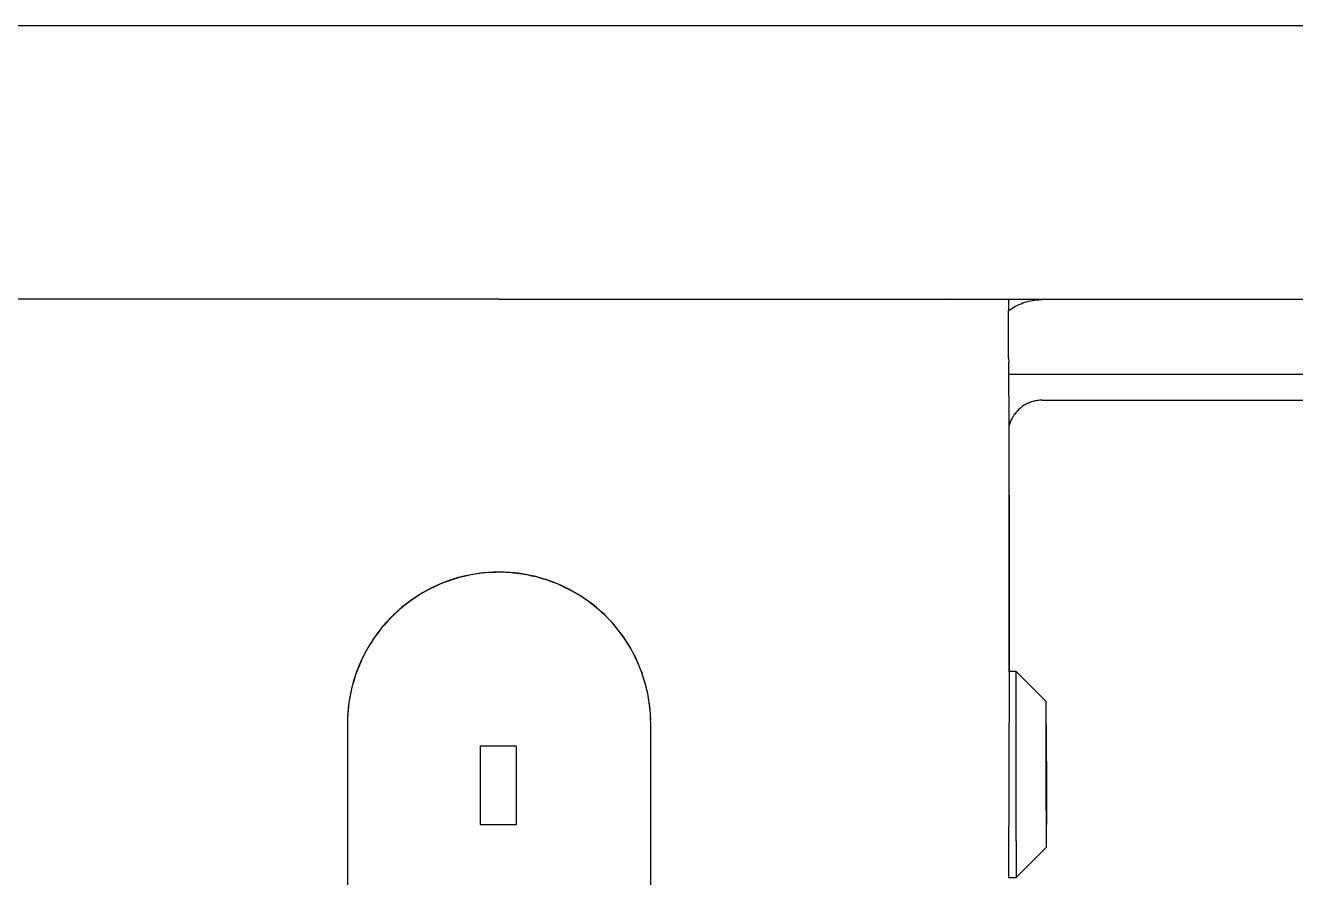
# Model space of a CAD drawing. Header units: millimetres. Extents: x 430 to 4403, y -1522 to 1254.
# Drawn here: x 1159.4 to 1368.8, y 476.9 to 617.4 of the extents above; entities that cross this region are included whole.
import ezdxf

# ---------------------------------------------------------------- set-up
doc = ezdxf.new("R2010")
doc.units = ezdxf.units.MM
doc.header["$MEASUREMENT"] = 0
doc.layers.add('Domyślny', color=7, linetype='Continuous', true_color=0x000000)
doc.layers.add('Utwórz2D linie widoczne', color=7, linetype='Continuous', true_color=0x000000)

msp = doc.modelspace()

# ---------------------------------------------------------------- linework, layer by layer
at = {"layer": 'Domyślny'}
for p, q in [((1437.44, 559.84), (1321.5, 559.84)), ((1321.59, 510.92), (1321.5, 476.92))]:
    msp.add_line(p, q, dxfattribs=at)
at = {"layer": 'Utwórz2D linie widoczne'}
for p, q in [((971, 617.38), (1237.5, 617.36)), ((1237.5, 617.36), (1504, 617.34)), ((1237.5, 572.28), (971, 572.29)), ((1237.5, 572.28), (1504, 572.29)), ((1237.5, 572.27), (1237.5, 572.28)), ((1321.5, 572.19), (1311.9, 572.27)), ((1321.5, 572.19), (1321.5, 570.38)), ((1323.85, 571.63), (1324.16, 571.74)), ((1324.16, 571.74), (1324.48, 571.83)), ((1324.48, 571.83), (1324.8, 571.92)), ((1324.8, 571.92), (1325.12, 571.99)), ((1325.12, 571.99), (1325.45, 572.05)), ((1325.45, 572.05), (1325.78, 572.11)), ((1325.78, 572.11), (1326.11, 572.15)), ((1326.11, 572.15), (1326.44, 572.17)), ((1326.44, 572.17), (1326.77, 572.19)), ((1326.77, 572.19), (1327.1, 572.2)), ((1321.5, 570.39), (1321.78, 570.58)), ((1321.5, 562.59), (1321.5, 570.38)), ((1321.78, 570.58), (1322.06, 570.76)), ((1322.06, 570.76), (1322.34, 570.93)), ((1322.34, 570.93), (1322.63, 571.09)), ((1322.63, 571.09), (1322.93, 571.24)), ((1322.93, 571.24), (1323.23, 571.38)), ((1323.23, 571.38), (1323.54, 571.51)), ((1323.54, 571.51), (1323.85, 571.63)), ((1321.5, 562.59), (1321.51, 561.83)), ((1321.59, 550.75), (1321.51, 561.83)), ((1324.39, 554.96), (1324.22, 554.87)), ((1324.57, 555.05), (1324.39, 554.96)), ((1324.74, 555.13), (1324.57, 555.05)), ((1324.92, 555.2), (1324.74, 555.13)), ((1325.1, 555.27), (1324.92, 555.2)), ((1325.29, 555.34), (1325.1, 555.27)), ((1325.47, 555.39), (1325.29, 555.34)), ((1325.66, 555.44), (1325.47, 555.39)), ((1325.85, 555.49), (1325.66, 555.44)), ((1326.04, 555.52), (1325.85, 555.49)), ((1326.23, 555.55), (1326.04, 555.52)), ((1326.43, 555.58), (1326.23, 555.55)), ((1326.62, 555.59), (1326.43, 555.58)), ((1326.81, 555.6), (1326.62, 555.59)), ((1327.01, 555.61), (1326.81, 555.6)), ((1327.01, 555.61), (1427.41, 555.61)), ((1322.18, 552.84), (1322.08, 552.67)), ((1322.28, 553), (1322.18, 552.84)), ((1322.38, 553.17), (1322.28, 553)), ((1322.5, 553.32), (1322.38, 553.17)), ((1322.61, 553.48), (1322.5, 553.32)), ((1322.74, 553.63), (1322.61, 553.48)), ((1322.86, 553.77), (1322.74, 553.63)), ((1323, 553.92), (1322.86, 553.77)), ((1323.14, 554.05), (1323, 553.92)), ((1323.28, 554.19), (1323.14, 554.05)), ((1323.43, 554.31), (1323.28, 554.19)), ((1323.58, 554.43), (1323.43, 554.31)), ((1323.73, 554.55), (1323.58, 554.43)), ((1323.89, 554.66), (1323.73, 554.55)), ((1324.06, 554.77), (1323.89, 554.66)), ((1324.22, 554.87), (1324.06, 554.77)), ((1321.64, 551.59), (1321.58, 551.4)), ((1321.6, 550), (1321.59, 550.75)), ((1321.59, 539.95), (1321.59, 550.75)), ((1321.69, 551.78), (1321.64, 551.59)), ((1321.76, 551.96), (1321.69, 551.78)), ((1321.83, 552.14), (1321.76, 551.96)), ((1321.91, 552.32), (1321.83, 552.14)), ((1321.99, 552.49), (1321.91, 552.32)), ((1322.08, 552.67), (1321.99, 552.49)), ((1321.59, 510.92), (1321.6, 550)), ((1321.59, 539.95), (1321.59, 530.35)), ((1321.5, 530.35), (1321.59, 530.35)), ((1321.5, 530.28), (1321.59, 530.27)), ((1321.59, 530.35), (1321.59, 530.27)), ((1321.59, 530.27), (1321.59, 510.92)), ((1228.95, 525.77), (1228.13, 525.45)), ((1229.25, 525.84), (1228.43, 525.54)), ((1229.77, 526.05), (1228.95, 525.77)), ((1230.08, 526.11), (1229.25, 525.84)), ((1230.61, 526.31), (1229.77, 526.05)), ((1230.91, 526.36), (1230.08, 526.11)), ((1231.45, 526.53), (1230.61, 526.31)), ((1231.75, 526.57), (1230.91, 526.36)), ((1232.3, 526.73), (1231.45, 526.53)), ((1232.6, 526.76), (1231.75, 526.57)), ((1233.16, 526.89), (1232.3, 526.73)), ((1233.46, 526.91), (1232.6, 526.76)), ((1234.02, 527.03), (1233.16, 526.89)), ((1234.32, 527.04), (1233.46, 526.91)), ((1234.88, 527.14), (1234.02, 527.03)), ((1235.19, 527.13), (1234.32, 527.04)), ((1235.75, 527.21), (1234.88, 527.14)), ((1236.05, 527.2), (1235.19, 527.13)), ((1236.62, 527.26), (1235.75, 527.21)), ((1236.92, 527.23), (1236.05, 527.2)), ((1237.5, 527.27), (1236.62, 527.26)), ((1237.79, 527.24), (1236.92, 527.23)), ((1238.37, 527.26), (1237.5, 527.27)), ((1238.66, 527.21), (1237.79, 527.24)), ((1239.24, 527.21), (1238.37, 527.26)), ((1239.53, 527.16), (1238.66, 527.21)), ((1240.11, 527.14), (1239.24, 527.21)), ((1240.4, 527.07), (1239.53, 527.16)), ((1240.98, 527.03), (1240.11, 527.14)), ((1241.26, 526.95), (1240.4, 527.07)), ((1241.84, 526.89), (1240.98, 527.03)), ((1242.12, 526.81), (1241.26, 526.95)), ((1242.69, 526.73), (1241.84, 526.89)), ((1242.97, 526.63), (1242.12, 526.81)), ((1243.54, 526.53), (1242.69, 526.73)), ((1243.81, 526.43), (1242.97, 526.63)), ((1244.39, 526.3), (1243.54, 526.53)), ((1244.65, 526.19), (1243.81, 526.43)), ((1245.22, 526.05), (1244.39, 526.3)), ((1245.48, 525.93), (1244.65, 526.19)), ((1246.05, 525.76), (1245.22, 526.05)), ((1246.3, 525.64), (1245.48, 525.93)), ((1246.86, 525.45), (1246.05, 525.76)), ((1247.11, 525.32), (1246.3, 525.64)), ((1224.54, 523.62), (1223.8, 523.16)), ((1225, 523.92), (1224.25, 523.48)), ((1225.29, 524.06), (1224.54, 523.62)), ((1225.76, 524.35), (1225, 523.92)), ((1226.05, 524.47), (1225.29, 524.06)), ((1226.54, 524.74), (1225.76, 524.35)), ((1226.84, 524.85), (1226.05, 524.47)), ((1227.33, 525.11), (1226.54, 524.74)), ((1227.63, 525.21), (1226.84, 524.85)), ((1228.13, 525.45), (1227.33, 525.11)), ((1228.43, 525.54), (1227.63, 525.21)), ((1247.66, 525.11), (1246.86, 525.45)), ((1247.9, 524.97), (1247.11, 525.32)), ((1248.46, 524.74), (1247.66, 525.11)), ((1248.69, 524.59), (1247.9, 524.97)), ((1249.23, 524.35), (1248.46, 524.74)), ((1249.46, 524.19), (1248.69, 524.59)), ((1250, 523.92), (1249.23, 524.35)), ((1250.22, 523.76), (1249.46, 524.19)), ((1250.74, 523.47), (1250, 523.92)), ((1250.96, 523.31), (1250.22, 523.76)), ((1221.43, 521.43), (1220.77, 520.85)), ((1221.7, 521.61), (1221.03, 521.05)), ((1222.1, 521.97), (1221.43, 521.43)), ((1222.38, 522.15), (1221.7, 521.61)), ((1222.8, 522.5), (1222.1, 521.97)), ((1223.08, 522.67), (1222.38, 522.15)), ((1223.52, 523), (1222.8, 522.5)), ((1223.8, 523.16), (1223.08, 522.67)), ((1224.25, 523.48), (1223.52, 523)), ((1251.48, 523), (1250.74, 523.47)), ((1251.68, 522.82), (1250.96, 523.31)), ((1252.19, 522.5), (1251.48, 523)), ((1252.39, 522.32), (1251.68, 522.82)), ((1252.89, 521.97), (1252.19, 522.5)), ((1253.08, 521.79), (1252.39, 522.32)), ((1253.57, 521.42), (1252.89, 521.97)), ((1253.75, 521.23), (1253.08, 521.79)), ((1254.22, 520.85), (1253.57, 521.42)), ((1219.51, 519.64), (1218.92, 519)), ((1219.76, 519.86), (1219.16, 519.24)), ((1220.13, 520.26), (1219.51, 519.64)), ((1220.39, 520.47), (1219.76, 519.86)), ((1220.77, 520.85), (1220.13, 520.26)), ((1221.03, 521.05), (1220.39, 520.47)), ((1254.4, 520.66), (1253.75, 521.23)), ((1254.86, 520.26), (1254.22, 520.85)), ((1255.03, 520.06), (1254.4, 520.66)), ((1255.48, 519.64), (1254.86, 520.26)), ((1255.64, 519.44), (1255.03, 520.06)), ((1256.07, 519), (1255.48, 519.64)), ((1256.23, 518.79), (1255.64, 519.44)), ((1217.49, 517.23), (1216.98, 516.53)), ((1217.8, 517.67), (1217.27, 516.97)), ((1218.02, 517.92), (1217.49, 517.23)), ((1218.34, 518.34), (1217.8, 517.67)), ((1218.58, 518.59), (1218.02, 517.92)), ((1218.92, 519), (1218.34, 518.34)), ((1219.16, 519.24), (1218.58, 518.59)), ((1256.65, 518.34), (1256.07, 519)), ((1256.79, 518.13), (1256.23, 518.79)), ((1257.2, 517.66), (1256.65, 518.34)), ((1257.33, 517.45), (1256.79, 518.13)), ((1257.72, 516.97), (1257.2, 517.66)), ((1257.85, 516.75), (1257.33, 517.45)), ((1216.29, 515.52), (1215.84, 514.78)), ((1216.49, 515.8), (1216.04, 515.07)), ((1216.77, 516.25), (1216.29, 515.52)), ((1216.98, 516.53), (1216.49, 515.8)), ((1217.27, 516.97), (1216.77, 516.25)), ((1258.22, 516.25), (1257.72, 516.97)), ((1258.34, 516.03), (1257.85, 516.75)), ((1258.7, 515.52), (1258.22, 516.25)), ((1258.81, 515.3), (1258.34, 516.03)), ((1259.15, 514.77), (1258.7, 515.52)), ((1259.25, 514.55), (1258.81, 515.3)), ((1215.03, 513.23), (1214.66, 512.44)), ((1215.2, 513.54), (1214.82, 512.76)), ((1215.42, 514.01), (1215.03, 513.23)), ((1215.6, 514.31), (1215.2, 513.54)), ((1215.84, 514.78), (1215.42, 514.01)), ((1216.04, 515.07), (1215.6, 514.31)), ((1259.57, 514.01), (1259.15, 514.77)), ((1259.67, 513.79), (1259.25, 514.55)), ((1259.96, 513.23), (1259.57, 514.01)), ((1260.06, 513.01), (1259.67, 513.79)), ((1260.33, 512.44), (1259.96, 513.23)), ((1214.14, 511.16), (1213.84, 510.34)), ((1214.32, 511.64), (1214, 510.83)), ((1214.46, 511.96), (1214.14, 511.16)), ((1214.66, 512.44), (1214.32, 511.64)), ((1214.82, 512.76), (1214.46, 511.96)), ((1260.42, 512.22), (1260.06, 513.01)), ((1260.67, 511.64), (1260.33, 512.44)), ((1260.75, 511.41), (1260.42, 512.22)), ((1260.99, 510.82), (1260.67, 511.64)), ((1261.06, 510.6), (1260.75, 511.41)), ((1213.46, 509.17), (1213.24, 508.32)), ((1213.58, 509.51), (1213.34, 508.67)), ((1213.72, 510), (1213.46, 509.17)), ((1213.84, 510.34), (1213.58, 509.51)), ((1214, 510.83), (1213.72, 510)), ((1261.27, 510), (1260.99, 510.82)), ((1261.33, 509.77), (1261.06, 510.6)), ((1261.53, 509.16), (1261.27, 510)), ((1261.58, 508.94), (1261.33, 509.77)), ((1261.75, 508.32), (1261.53, 509.16)), ((1261.8, 508.1), (1261.58, 508.94)), ((1321.5, 510.92), (1322.66, 510.92)), ((1322.66, 510.92), (1327.67, 505.93)), ((1322.66, 510.92), (1322.66, 510.92)), ((1322.66, 510.92), (1322.69, 482.92)), ((1212.95, 506.98), (1212.8, 506.12)), ((1213.04, 507.47), (1212.87, 506.62)), ((1213.13, 507.83), (1212.95, 506.98)), ((1213.24, 508.32), (1213.04, 507.47)), ((1213.34, 508.67), (1213.13, 507.83)), ((1261.95, 507.47), (1261.75, 508.32)), ((1261.99, 507.25), (1261.8, 508.1)), ((1262.11, 506.61), (1261.95, 507.47)), ((1262.15, 506.39), (1261.99, 507.25)), ((1212.63, 504.89), (1212.56, 504.02)), ((1212.68, 505.26), (1212.59, 504.4)), ((1212.74, 505.76), (1212.63, 504.89)), ((1212.8, 506.12), (1212.68, 505.26)), ((1212.87, 506.62), (1212.74, 505.76)), ((1262.25, 505.75), (1262.11, 506.61)), ((1262.28, 505.53), (1262.15, 506.39)), ((1262.36, 504.89), (1262.25, 505.75)), ((1262.38, 504.67), (1262.28, 505.53)), ((1262.43, 504.02), (1262.36, 504.89)), ((1262.45, 503.8), (1262.38, 504.67)), ((1327.69, 487.93), (1327.67, 505.93)), ((1212.51, 503.15), (1212.49, 502.28)), ((1212.53, 503.53), (1212.5, 502.66)), ((1212.56, 504.02), (1212.51, 503.15)), ((1212.59, 504.4), (1212.53, 503.53)), ((1262.48, 503.14), (1262.43, 504.02)), ((1262.49, 502.93), (1262.45, 503.8)), ((1262.49, 502.27), (1262.48, 503.14)), ((1212.49, 502.28), (1212.49, 402.28)), ((1262.49, 402.28), (1262.49, 502.27)), ((1327.67, 502.1), (1327.67, 502.08)), ((1327.67, 502.01), (1327.67, 502.1)), ((1327.67, 502.1), (1327.68, 491.68)), ((1327.67, 502.01), (1327.67, 501.99)), ((1327.67, 501.93), (1327.67, 502.01)), ((1327.67, 501.82), (1327.67, 501.91)), ((1234.37, 498.59), (1234.37, 485.67)), ((1240.37, 498.59), (1234.37, 498.59)), ((1240.37, 498.58), (1234.37, 498.58)), ((1240.37, 485.67), (1240.37, 498.59)), ((1327.67, 499.97), (1327.71, 499.93)), ((1327.74, 481.93), (1327.71, 499.93)), ((1327.72, 496.11), (1327.73, 485.69)), ((1327.72, 496.1), (1327.72, 496.08)), ((1327.72, 496.02), (1327.72, 496.1)), ((1327.72, 496.02), (1327.72, 495.99)), ((1327.72, 495.93), (1327.72, 496.01)), ((1327.72, 495.82), (1327.72, 495.92)), ((1327.68, 491.97), (1327.68, 492.03)), ((1327.68, 491.87), (1327.68, 491.95)), ((1327.68, 491.78), (1327.68, 491.86)), ((1327.68, 491.78), (1327.68, 491.76)), ((1327.68, 491.7), (1327.68, 491.78)), ((1327.68, 491.75), (1327.68, 491.7)), ((1327.73, 485.97), (1327.73, 486.04)), ((1327.73, 485.88), (1327.73, 485.95)), ((1327.73, 485.78), (1327.73, 485.87)), ((1234.37, 485.67), (1240.37, 485.67)), ((1327.73, 485.78), (1327.73, 485.76)), ((1327.73, 485.7), (1327.73, 485.78)), ((1327.73, 485.75), (1327.73, 485.7)), ((1322.73, 482.96), (1322.69, 482.92)), ((1322.73, 482.96), (1322.74, 476.92)), ((1327.74, 481.93), (1322.74, 476.92)), ((1322.74, 476.92), (1327.74, 481.93)), ((1321.5, 476.92), (1322.74, 476.92))]:
    msp.add_line(p, q, dxfattribs=at)

doc.saveas('drawing.dxf')
